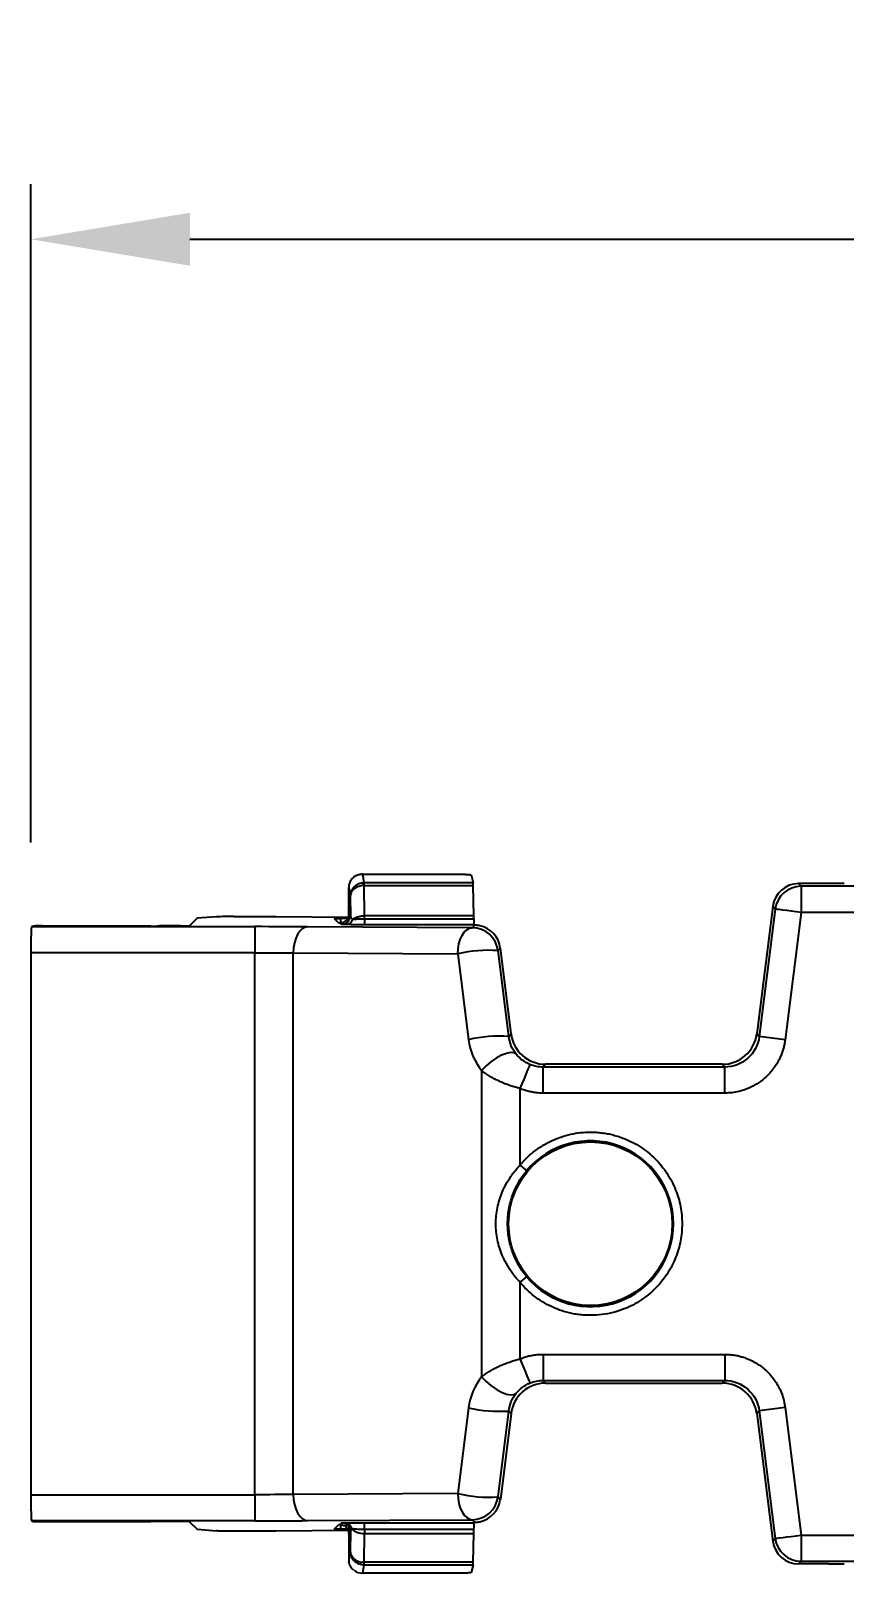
# Model space of a CAD drawing. Header units: inches. Extents: x 897.4 to 914.4, y -8.5 to 2.5.
# Drawn here: x 902.101 to 903.022, y -0.317 to 1.43 of the extents above; entities that cross this region are included whole.
import ezdxf

# ---------------------------------------------------------------- set-up
doc = ezdxf.new("R2010")
doc.units = ezdxf.units.IN
doc.header["$LTSCALE"] = 4
doc.header["$MEASUREMENT"] = 0
doc.layers.get('0').update_dxf_attribs({"linetype": 'CONTINUOUS'})
doc.layers.get('DEFPOINTS').update_dxf_attribs({"linetype": 'CONTINUOUS'})
doc.layers.add('DIMENSIONS', color=140, linetype='CONTINUOUS')
doc.styles.get("Standard").update_dxf_attribs({"font": 'romans.shx'})
doc.dimstyles.get("Standard").update_dxf_attribs({"dimtxt": 0.15, "dimasz": 0.18, "dimexe": 0.0625, "dimexo": 0.125, "dimgap": 0.0625, "dimtad": 0, "dimtih": 1, "dimtoh": 1, "dimzin": 0, "dimdsep": 46, "dimtxsty": 'Standard', "dimcen": 0.09, "dimadec": 0, "dimazin": 0, "dimtfac": 1, "dimtofl": 0, "dimtmove": 0, "dimatfit": 3, "dimfxl": 1, "dimtolj": 1, "dimtzin": 0, "dimarcsym": 0})

# ---------------------------------------------------------------- blocks, each defined once
blk = doc.blocks.new('*D14')
at = {"layer": 'DEFPOINTS', "color": 0}
for p in [(906.0023, 1.1939), (902.1011, 0.3859), (906.0023, 0.3859)]:
    blk.add_point(p, dxfattribs=at)
at = {"layer": 'DIMENSIONS', "color": 0, "lineweight": -2}
for p, q in [((902.1011, 0.5109), (902.1011, 1.2564)), ((906.0023, 0.5109), (906.0023, 1.2564)), ((902.2811, 1.1939), (903.6713, 1.1939)), ((905.8223, 1.1939), (904.432, 1.1939))]:
    blk.add_line(p, q, dxfattribs=at)
at = {"layer": 'DIMENSIONS', "color": 0}
for points in [[(902.2811, 1.2239), (902.2811, 1.1639), (902.1011, 1.1939)], [(905.8223, 1.2239), (905.8223, 1.1639), (906.0023, 1.1939)]]:
    blk.add_solid(points, dxfattribs=at)
at = {"layer": 'DIMENSIONS', "color": 0, "char_height": 0.15, "attachment_point": 5}
for s, insert in [('\\A1;3.90', (904.0517, 1.3314)), ('\\A1;[99.1]', (904.0517, 1.0172))]:
    blk.add_mtext(s, dxfattribs=dict(at, insert=insert))

msp = doc.modelspace()

# ---------------------------------------------------------------- linework, layer by layer
for p, q in [((902.4785, 0.4653), (902.477, 0.4748)), ((902.477, 0.4748), (902.5912, 0.4748)), ((902.5997, 0.4743), (902.602, 0.4653)), ((902.4611, 0.4297), (902.4611, 0.4598)), ((902.4611, 0.4598), (902.4627, 0.4497)), ((902.4787, 0.4278), (902.4784, 0.4621)), ((902.4784, 0.4621), (902.4785, 0.4621)), ((902.4785, 0.4621), (902.4785, 0.4653)), ((902.602, 0.4653), (902.4785, 0.4653)), ((902.4785, 0.4621), (902.6021, 0.4621)), ((902.6025, 0.4278), (902.6021, 0.4621)), ((902.9705, 0.4643), (902.9732, 0.4613)), ((903.0042, 0.4643), (902.9705, 0.4643)), ((902.9732, 0.4613), (902.9732, 0.4317)), ((903.9895, 0.4613), (902.9732, 0.4613)), ((902.4627, 0.4497), (902.4629, 0.4278)), ((902.9412, 0.4385), (902.9231, 0.2941)), ((902.9439, 0.4354), (902.9412, 0.4385)), ((902.2893, 0.4251), (902.2807, 0.4165)), ((902.3114, 0.4267), (902.2894, 0.4251)), ((902.3784, 0.4268), (902.331, 0.4268)), ((902.4604, 0.426), (902.3784, 0.4268)), ((902.4496, 0.4199), (902.4447, 0.4248)), ((902.453, 0.418), (902.4512, 0.4199)), ((902.4517, 0.4249), (902.4599, 0.425)), ((902.4517, 0.4249), (902.4517, 0.4199)), ((902.4611, 0.4297), (902.4629, 0.4278)), ((902.4787, 0.4244), (902.4787, 0.4278)), ((902.6025, 0.4278), (902.4787, 0.4278)), ((902.4787, 0.4244), (902.6025, 0.4244)), ((902.9439, 0.4354), (902.9258, 0.291)), ((902.9732, 0.4317), (902.9551, 0.2873)), ((903.9884, 0.4317), (902.9732, 0.4317)), ((902.1039, 0.4162), (902.1018, 0.4155)), ((902.1018, 0.4155), (902.3547, 0.4155)), ((902.2368, 0.4162), (902.1137, 0.4162)), ((902.2709, 0.4164), (902.2466, 0.4163)), ((902.3547, 0.4155), (902.3547, 0.3859)), ((902.6008, 0.4142), (902.4145, 0.4153)), ((902.6026, 0.4177), (902.4787, 0.4177)), ((902.6008, 0.4142), (902.6034, 0.4172)), ((902.6034, 0.4172), (902.6026, 0.4177)), ((902.6034, 0.4172), (902.6034, 0.4172)), ((902.3547, 0.3859), (902.1011, 0.3859)), ((902.1011, 0.3859), (902.1011, -0.2277)), ((902.3547, -0.2277), (902.3547, 0.3859)), ((902.3982, -0.2276), (902.3982, 0.3858)), ((902.3982, 0.3858), (902.5845, 0.3847)), ((902.5845, 0.3847), (902.5966, 0.2875)), ((902.6327, 0.3912), (902.6301, 0.3884)), ((902.6422, 0.2912), (902.6301, 0.3884)), ((902.6448, 0.2941), (902.6327, 0.3912)), ((902.6422, 0.2912), (902.6448, 0.2941)), ((902.9231, 0.2941), (902.9258, 0.291)), ((902.9551, 0.2873), (902.9258, 0.291)), ((902.6115, 0.2525), (902.6115, -0.0943)), ((902.6839, 0.2596), (902.6811, 0.2565)), ((902.8868, 0.2565), (902.6811, 0.2565)), ((902.6811, 0.227), (902.6811, 0.2565)), ((902.884, 0.2596), (902.6839, 0.2596)), ((902.8868, 0.2565), (902.884, 0.2596)), ((902.8868, 0.227), (902.8868, 0.2565)), ((902.6549, 0.2322), (902.6549, 0.1454)), ((902.8868, 0.227), (902.6811, 0.227)), ((902.6549, 0.0128), (902.6549, -0.074)), ((902.6811, -0.0688), (902.8868, -0.0688)), ((902.6811, -0.0688), (902.6811, -0.0983)), ((902.8868, -0.0688), (902.8868, -0.0983)), ((902.6811, -0.0983), (902.8868, -0.0983)), ((902.6811, -0.0983), (902.6839, -0.1014)), ((902.6839, -0.1014), (902.884, -0.1014)), ((902.884, -0.1014), (902.8868, -0.0983)), ((902.5966, -0.1293), (902.5845, -0.2265)), ((902.6301, -0.2302), (902.6422, -0.133)), ((902.6448, -0.1359), (902.6327, -0.233)), ((902.6448, -0.1359), (902.6422, -0.133)), ((902.9258, -0.1328), (902.9231, -0.1359)), ((902.9231, -0.1359), (902.9412, -0.2803)), ((902.9551, -0.1291), (902.9258, -0.1328)), ((902.9258, -0.1328), (902.9439, -0.2772)), ((902.9551, -0.1291), (902.9732, -0.2735)), ((902.5845, -0.2265), (902.3982, -0.2276)), ((902.1011, -0.2277), (902.3547, -0.2277)), ((902.3547, -0.2277), (902.3547, -0.2573)), ((902.6301, -0.2302), (902.6327, -0.233)), ((902.1018, -0.2573), (902.1039, -0.2579)), ((902.3547, -0.2573), (902.1018, -0.2573)), ((902.1137, -0.258), (902.2368, -0.258)), ((902.2709, -0.2582), (902.2466, -0.2581)), ((902.2807, -0.2583), (902.2893, -0.2669)), ((902.4145, -0.2571), (902.6008, -0.256)), ((902.4447, -0.2666), (902.4496, -0.2617)), ((902.4512, -0.2617), (902.453, -0.2598)), ((902.4517, -0.2617), (902.4517, -0.2667)), ((902.4787, -0.2595), (902.6026, -0.2595)), ((902.6034, -0.2589), (902.6008, -0.256)), ((902.6026, -0.2595), (902.6034, -0.2589)), ((902.2894, -0.2669), (902.3114, -0.2685)), ((902.331, -0.2686), (902.3784, -0.2686)), ((902.3784, -0.2686), (902.4604, -0.2678)), ((902.4599, -0.2668), (902.4517, -0.2667)), ((902.4629, -0.2696), (902.4611, -0.2715)), ((902.4611, -0.2715), (902.4611, -0.3016)), ((902.4629, -0.2696), (902.4627, -0.2916)), ((902.4784, -0.3043), (902.4787, -0.2717)), ((902.6025, -0.267), (902.4787, -0.267)), ((902.4787, -0.2717), (902.6025, -0.2717)), ((902.602, -0.3043), (902.6025, -0.2717)), ((902.9412, -0.2803), (902.9439, -0.2772)), ((902.9732, -0.2735), (903.9884, -0.2735)), ((902.9732, -0.2735), (902.9732, -0.303)), ((902.4627, -0.2916), (902.4611, -0.3016)), ((902.477, -0.3166), (902.4784, -0.3072)), ((902.602, -0.3043), (902.4784, -0.3043)), ((902.4784, -0.3043), (902.4784, -0.3043)), ((902.4784, -0.3072), (902.4784, -0.3043)), ((902.4784, -0.3072), (902.6019, -0.3072)), ((902.6019, -0.3072), (902.5997, -0.316)), ((902.9732, -0.303), (902.9705, -0.3061)), ((903.0042, -0.3061), (902.9705, -0.3061)), ((902.9732, -0.303), (903.9895, -0.303)), ((902.5912, -0.3166), (902.477, -0.3166))]:
    msp.add_line(p, q)
at = {"flags": 128}
for points in [[(902.9732, 0.4317), (902.9675, 0.4324), (902.962, 0.4331), (902.957, 0.4337), (902.9526, 0.4343), (902.9489, 0.4348), (902.9462, 0.4351), (902.9445, 0.4353), (902.9439, 0.4354)], [(902.4145, 0.4153), (902.4113, 0.4147), (902.4083, 0.413), (902.4055, 0.4103), (902.403, 0.4066), (902.401, 0.4021), (902.3995, 0.397), (902.3985, 0.3915), (902.3982, 0.3858)], [(902.5845, 0.3847), (902.5849, 0.3904), (902.5858, 0.396), (902.5873, 0.401), (902.5894, 0.4055), (902.5918, 0.4092), (902.5946, 0.4119), (902.5977, 0.4136), (902.6008, 0.4142)], [(902.6507, 0.2711), (902.6481, 0.2727), (902.6443, 0.2729), (902.6395, 0.272), (902.6339, 0.2698), (902.6279, 0.2665), (902.622, 0.2623), (902.6164, 0.2576), (902.6115, 0.2525)], [(902.6662, 0.2595), (902.6659, 0.2589), (902.6653, 0.2573), (902.6642, 0.2548), (902.6628, 0.2514), (902.6611, 0.2473), (902.6592, 0.2426), (902.6571, 0.2375), (902.6549, 0.2322)], [(902.6549, 0.1454), (902.6564, 0.1442), (902.6578, 0.143), (902.6591, 0.1419), (902.6603, 0.141), (902.6612, 0.1402), (902.6619, 0.1396), (902.6624, 0.1392), (902.6625, 0.1391)], [(902.6625, 0.0191), (902.6624, 0.019), (902.6619, 0.0186), (902.6612, 0.018), (902.6603, 0.0173), (902.6591, 0.0163), (902.6578, 0.0152), (902.6564, 0.014), (902.6549, 0.0128)], [(902.6549, -0.074), (902.6571, -0.0793), (902.6592, -0.0843), (902.6611, -0.089), (902.6628, -0.0932), (902.6642, -0.0966), (902.6653, -0.0991), (902.6659, -0.1007), (902.6662, -0.1013)], [(902.6115, -0.0943), (902.6164, -0.0993), (902.622, -0.1041), (902.6279, -0.1083), (902.6339, -0.1115), (902.6395, -0.1137), (902.6443, -0.1147), (902.6481, -0.1144), (902.6507, -0.1129)], [(902.5845, -0.2265), (902.5849, -0.2322), (902.5858, -0.2377), (902.5873, -0.2428), (902.5894, -0.2473), (902.5918, -0.251), (902.5946, -0.2537), (902.5977, -0.2554), (902.6008, -0.256)], [(902.3982, -0.2276), (902.3985, -0.2333), (902.3995, -0.2388), (902.401, -0.2439), (902.403, -0.2484), (902.4055, -0.252), (902.4083, -0.2548), (902.4113, -0.2565), (902.4145, -0.2571)], [(902.9439, -0.2772), (902.9445, -0.2771), (902.9462, -0.2769), (902.9489, -0.2765), (902.9526, -0.2761), (902.957, -0.2755), (902.962, -0.2749), (902.9675, -0.2742), (902.9732, -0.2735)]]:
    msp.add_lwpolyline(points, dxfattribs=at)
msp.add_circle((902.7347, 0.0791), 0.0926)
for centre, radius, start, end in [((902.4785, 0.4474), 0.0179, 90.0474, 90.3315), ((902.3588, 0.4617), 0.1196, 0.2027, 1.7561), ((902.9732, 0.4317), 0.0295, 90.0044, 172.8705), ((902.453, 0.4278), 0.00984, 270.0048, 359.9946), ((902.4573, 0.4267), 0.00886, 272.2462, 341.9765), ((902.6008, 0.3847), 0.0295, 7.1297, 89.9955), ((902.6199, 0.2297), 0.159, 86.3222, 102.8621), ((902.632, 0.1325), 0.159, 86.3223, 102.8621), ((902.7347, 0.0791), 0.0939, 219.7097, 140.2903), ((902.632, 0.0257), 0.159, 257.1379, 273.6777), ((902.6199, -0.0715), 0.159, 257.1379, 273.6778), ((902.6008, -0.2265), 0.0295, 270.0045, 352.8703), ((902.453, -0.2696), 0.00984, 0.0056, 89.9948), ((902.4556, -0.269), 0.00939, 16.1086, 88.7446), ((902.9732, -0.2735), 0.0295, 187.1295, 269.9956), ((902.3821, -0.304), 0.0963, 358.0952, 359.8021)]:
    msp.add_arc(centre, radius, start, end)
for centre, major_axis, ratio, start_param, end_param in [((902.4769, 0.4598), (-0.0024, 0.0156), 0.998596, 1.268918, 1.416191), ((902.602, 0.4555), (0, 0.00984), 0.013091, 5.445427, 6.230825), ((902.9705, 0.4348), (0.0195, -0.0221), 0.999932, 2.418406, 3.86478), ((903.0042, 0.4642), (0.0197, 0), 0.008727, 0.436332, 1.570796), ((902.331, 0.4267), (0.0197, 0), 0.008727, 1.570796, 3.01942), ((902.4594, 0.4199), (0.00984, 0), 0.008727, 3.150319, 3.734407), ((902.4513, 0.4297), (0.00672, -0.00719), 0.999929, 0.219999, 0.819148), ((902.1018, 0.3859), (0, 0.0295), 0.026186, 0.008727, 1.570796), ((902.1137, 0.4162), (0.00984, 0), 0.008727, 1.570796, 3.115413), ((902.2368, 0.4164), (0.0197, 0), 0.008727, 4.712389, 5.235988), ((902.2611, 0.4165), (0.0197, 0), 0.008727, 5.235988, 6.274459), ((902.6034, 0.3876), (-0.0195, -0.0221), 0.999932, 2.418406, 3.661574), ((902.6839, 0.299), (0.0261, 0.0295), 0.999932, 2.418406, 3.86478), ((902.884, 0.299), (-0.0261, 0.0295), 0.999932, 2.418406, 3.86478), ((902.6839, -0.1408), (0.0261, -0.0295), 0.999932, 2.418406, 3.86478), ((902.884, -0.1408), (-0.0261, -0.0295), 0.999932, 2.418406, 3.86478), ((902.1018, -0.2277), (0, 0.0295), 0.026186, 1.570796, 3.132866), ((902.6034, -0.2294), (-0.0195, 0.0221), 0.999932, 2.621611, 3.86478), ((902.1137, -0.2579), (0.00984, 0), 0.008727, 3.167773, 4.712389), ((902.2368, -0.2582), (0.0197, 0), 0.008727, 1.047198, 1.570796), ((902.2611, -0.2583), (0.0197, 0), 0.008727, 0.008727, 1.047198), ((902.4594, -0.2617), (0.00984, 0), 0.008727, 2.548778, 3.132866), ((902.6026, -0.2693), (0, 0.00984), 0.013091, 0.008727, 1.33442), ((902.331, -0.2684), (0.0197, 0), 0.008727, 3.263766, 4.712389), ((902.4513, -0.2715), (-0.00672, -0.00719), 0.999929, 2.322445, 2.921594), ((902.6024, -0.2647), (0, 0.00984), 0.013091, 3.926991, 4.476013), ((902.9705, -0.2766), (0.0195, 0.0221), 0.999932, 2.418406, 3.86478), ((902.4769, -0.3016), (0.0024, 0.0156), 0.998596, 1.725402, 1.872674), ((902.4767, -0.3028), (0.0157, -0.0011), 0.873936, 4.07899, 4.793845), ((902.6019, -0.2974), (0, 0.00984), 0.013091, 3.193953, 3.926991), ((903.0042, -0.306), (0.0197, 0), 0.008727, 4.712389, 5.846853)]:
    msp.add_ellipse(centre, major_axis=major_axis, ratio=ratio, start_param=start_param, end_param=end_param)
for points, knots in [([(902.477, 0.4748), (902.4765, 0.4748), (902.4756, 0.4747), (902.4742, 0.4746), (902.4729, 0.4743), (902.4715, 0.4739), (902.4702, 0.4735), (902.4689, 0.4729), (902.4677, 0.4722), (902.467, 0.4717), (902.4666, 0.4714)], [0, 0, 0, 0, 0.0902927, 0.185589, 0.2891382, 0.4034879, 0.5305378, 0.6716756, 0.8279142, 1, 1, 1, 1]), ([(902.5912, 0.4748), (902.5915, 0.4748), (902.5923, 0.4748), (902.5935, 0.4747), (902.5947, 0.4747), (902.5962, 0.4746), (902.5981, 0.4745), (902.5991, 0.4743), (902.5997, 0.4743)], [0, 0, 0, 0, 0.082667, 0.173266, 0.275913, 0.393467, 0.658839, 1, 1, 1, 1]), ([(902.4666, 0.4714), (902.4657, 0.4707), (902.4645, 0.4695), (902.4625, 0.4664), (902.4616, 0.4644), (902.4613, 0.4622)], [0, 0, 0, 0, 0.5, 0.5, 1, 1, 1, 1]), ([(902.4784, 0.4621), (902.4776, 0.4621), (902.4761, 0.462), (902.4737, 0.4615), (902.4714, 0.4608), (902.4692, 0.4598), (902.4666, 0.458), (902.4636, 0.4548), (902.463, 0.4516), (902.4627, 0.4497)], [0, 0, 0, 0, 0.095291, 0.192841, 0.292702, 0.39492, 0.499538, 0.709926, 1, 1, 1, 1]), ([(902.4633, 0.4538), (902.4636, 0.4547), (902.4644, 0.4573), (902.4667, 0.4604), (902.4697, 0.4628), (902.4733, 0.4648), (902.4764, 0.4651), (902.4784, 0.4653)], [0, 0, 0, 0, 0.148007, 0.401029, 0.557707, 0.709912, 1, 1, 1, 1]), ([(902.4627, 0.4497), (902.4627, 0.451), (902.4628, 0.4524), (902.4632, 0.4537), (902.4633, 0.4538)], [0, 0, 0, 0, 0.924387, 1, 1, 1, 1]), ([(902.4512, 0.4199), (902.4523, 0.4199), (902.4538, 0.42), (902.4569, 0.4214), (902.4584, 0.4226), (902.4594, 0.4241)], [0, 0, 0, 0, 0.5, 0.5, 1, 1, 1, 1]), ([(902.4629, 0.4278), (902.4629, 0.4275), (902.463, 0.4268), (902.4635, 0.4259), (902.4642, 0.4252), (902.4649, 0.4245), (902.4655, 0.4241), (902.4658, 0.4239)], [0, 0, 0, 0, 0.260866, 0.491259, 0.691208, 0.860761, 1, 1, 1, 1]), ([(902.4658, 0.4239), (902.4662, 0.4243), (902.4672, 0.425), (902.4688, 0.4258), (902.4707, 0.4265), (902.4726, 0.4271), (902.4746, 0.4275), (902.4766, 0.4277), (902.478, 0.4277), (902.4786, 0.4278)], [0, 0, 0, 0, 0.153952, 0.304145, 0.450613, 0.593392, 0.732521, 0.868042, 1, 1, 1, 1]), ([(902.4658, 0.4239), (902.4661, 0.424), (902.467, 0.424), (902.4688, 0.4241), (902.4713, 0.4242), (902.4747, 0.4243), (902.4773, 0.4243), (902.4787, 0.4244)], [0, 0, 0, 0, 0.137041, 0.304946, 0.503968, 0.734703, 1, 1, 1, 1]), ([(902.4787, 0.4244), (902.4787, 0.4224), (902.4787, 0.4207), (902.4787, 0.4184), (902.4787, 0.4177), (902.4787, 0.4177)], [0, 0, 0, 0, 0.5, 0.5, 1, 1, 1, 1]), ([(902.6025, 0.4244), (902.6025, 0.4224), (902.6025, 0.4207), (902.6026, 0.4184), (902.6026, 0.4177), (902.6026, 0.4177)], [0, 0, 0, 0, 0.5, 0.5, 1, 1, 1, 1]), ([(902.4577, 0.4178), (902.4571, 0.4178), (902.456, 0.4178), (902.4547, 0.4179), (902.4537, 0.4179), (902.4531, 0.4179), (902.4531, 0.418), (902.453, 0.418)], [0, 0, 0, 0, 0.195267, 0.391069, 0.589275, 0.791687, 1, 1, 1, 1]), ([(902.4786, 0.4177), (902.4776, 0.4177), (902.4754, 0.4177), (902.4723, 0.4177), (902.4692, 0.4177), (902.4654, 0.4177), (902.4611, 0.4178), (902.4588, 0.4178), (902.4577, 0.4178)], [0, 0, 0, 0, 0.125821, 0.249605, 0.373703, 0.500447, 0.749786, 1, 1, 1, 1]), ([(902.6093, 0.4165), (902.6087, 0.4166), (902.608, 0.4167), (902.6074, 0.4168), (902.6068, 0.4169), (902.6062, 0.417), (902.6057, 0.417), (902.6052, 0.4171), (902.6047, 0.4171), (902.6043, 0.4171), (902.604, 0.4171), (902.6037, 0.4171), (902.6036, 0.4171), (902.6035, 0.4171), (902.6034, 0.4171), (902.6034, 0.4172)], [0, 0, 0, 0, 0.0000504284, 0.0000504284, 0.0000504284, 0.0001009019, 0.0001009019, 0.0001009019, 0.0001508121, 0.0001508121, 0.0001508121, 0.0002008795, 0.0002008795, 0.0002008795, 0.0002334147, 0.0002334147, 0.0002334147, 0.0002334147]), ([(902.9258, 0.291), (902.9247, 0.2816), (902.9199, 0.2727), (902.9057, 0.2601), (902.8963, 0.2565), (902.8868, 0.2565)], [0, 0, 0, 0, 0.5, 0.5, 1, 1, 1, 1]), ([(902.9551, 0.2873), (902.9549, 0.2858), (902.9544, 0.2826), (902.9533, 0.2779), (902.9519, 0.2733), (902.9502, 0.2688), (902.947, 0.262), (902.9415, 0.2534), (902.9326, 0.244), (902.9222, 0.2363), (902.912, 0.2315), (902.9027, 0.2287), (902.8948, 0.2273), (902.8895, 0.2271), (902.8868, 0.227)], [0, 0, 0, 0, 0.048552, 0.096764, 0.144871, 0.193114, 0.24173, 0.370783, 0.500042, 0.629094, 0.758353, 0.839042, 0.919221, 1, 1, 1, 1]), ([(902.6549, 0.2322), (902.6531, 0.2327), (902.6496, 0.2336), (902.6443, 0.2353), (902.6391, 0.2372), (902.6341, 0.2392), (902.6292, 0.2415), (902.6244, 0.2439), (902.6199, 0.2466), (902.6156, 0.2494), (902.6128, 0.2514), (902.6115, 0.2525)], [0, 0, 0, 0, 0.110285, 0.220438, 0.330605, 0.440932, 0.551563, 0.662645, 0.774318, 0.886724, 1, 1, 1, 1]), ([(902.6811, 0.227), (902.6793, 0.227), (902.6757, 0.2271), (902.6704, 0.2278), (902.6652, 0.2288), (902.66, 0.2302), (902.6566, 0.2315), (902.6549, 0.2322)], [0, 0, 0, 0, 0.201234, 0.40062, 0.599385, 0.798769, 1, 1, 1, 1]), ([(902.6549, 0.1454), (902.6564, 0.147), (902.6592, 0.1503), (902.6638, 0.1549), (902.6687, 0.1592), (902.6738, 0.1632), (902.6792, 0.1668), (902.6848, 0.1701), (902.6921, 0.1738), (902.7013, 0.1775), (902.7123, 0.1806), (902.7235, 0.1825), (902.731, 0.1827), (902.7347, 0.1828)], [0, 0, 0, 0, 0.072129, 0.143558, 0.214566, 0.285441, 0.356469, 0.427935, 0.500119, 0.626498, 0.753102, 0.876495, 1, 1, 1, 1]), ([(902.7347, 0.1828), (902.7369, 0.1828), (902.7413, 0.1827), (902.7478, 0.1821), (902.7542, 0.1811), (902.7605, 0.1797), (902.7668, 0.1778), (902.7775, 0.174), (902.7921, 0.1665), (902.8086, 0.153), (902.8221, 0.1365), (902.8316, 0.118), (902.8373, 0.0987), (902.8391, 0.0791), (902.8373, 0.0596), (902.8316, 0.0402), (902.8221, 0.0217), (902.8086, 0.0053), (902.7921, -0.0082), (902.7756, -0.0168), (902.7606, -0.0216), (902.7478, -0.0242), (902.7391, -0.0245), (902.7347, -0.0246)], [0, 0, 0, 0, 0.020146, 0.040136, 0.06005, 0.079967, 0.099967, 0.120131, 0.18508, 0.250093, 0.315042, 0.380056, 0.44001, 0.500029, 0.559983, 0.620002, 0.684951, 0.749965, 0.814913, 0.879927, 0.920044, 0.959855, 1, 1, 1, 1]), ([(902.6549, 0.0128), (902.6535, 0.0144), (902.6507, 0.0174), (902.6469, 0.0222), (902.6434, 0.0272), (902.6402, 0.0324), (902.6373, 0.0378), (902.6331, 0.0471), (902.6289, 0.0607), (902.627, 0.0791), (902.6288, 0.0974), (902.6337, 0.113), (902.64, 0.1258), (902.6467, 0.1361), (902.6522, 0.1423), (902.6549, 0.1454)], [0, 0, 0, 0, 0.042432, 0.084371, 0.125956, 0.16733, 0.208638, 0.250024, 0.376553, 0.499928, 0.623086, 0.749539, 0.832371, 0.915473, 1, 1, 1, 1]), ([(902.6409, 0.0791), (902.6409, 0.0846), (902.6414, 0.0899), (902.6432, 0.1006), (902.6446, 0.1059), (902.6501, 0.1212), (902.6555, 0.1306), (902.6625, 0.1391)], [0, 0, 0, 0, 0.25, 0.25, 0.5, 0.5, 1, 1, 1, 1]), ([(902.6625, 0.0191), (902.6555, 0.0275), (902.6502, 0.0369), (902.6446, 0.0523), (902.6432, 0.0575), (902.6414, 0.0682), (902.6409, 0.0736), (902.6409, 0.0791)], [0, 0, 0, 0, 0.5, 0.5, 0.75, 0.75, 1, 1, 1, 1]), ([(902.7347, -0.0246), (902.7326, -0.0246), (902.7282, -0.0245), (902.7217, -0.0239), (902.7153, -0.0229), (902.709, -0.0215), (902.7028, -0.0197), (902.6967, -0.0175), (902.6891, -0.0142), (902.6804, -0.0095), (902.671, -0.003), (902.6624, 0.0044), (902.6574, 0.01), (902.6549, 0.0128)], [0, 0, 0, 0, 0.072129, 0.143558, 0.214566, 0.285441, 0.356469, 0.427935, 0.500119, 0.626498, 0.753102, 0.876495, 1, 1, 1, 1]), ([(902.6549, -0.074), (902.6566, -0.0733), (902.66, -0.072), (902.6652, -0.0706), (902.6704, -0.0696), (902.6757, -0.0689), (902.6793, -0.0688), (902.6811, -0.0688)], [0, 0, 0, 0, 0.201231, 0.400615, 0.59938, 0.798766, 1, 1, 1, 1]), ([(902.8868, -0.0688), (902.8884, -0.0688), (902.8916, -0.0689), (902.8964, -0.0694), (902.9011, -0.0702), (902.9058, -0.0714), (902.9129, -0.0737), (902.9222, -0.0781), (902.9326, -0.0857), (902.9415, -0.0951), (902.9476, -0.1047), (902.9515, -0.1135), (902.9539, -0.1212), (902.9547, -0.1265), (902.9551, -0.1291)], [0, 0, 0, 0, 0.048552, 0.096764, 0.144871, 0.193114, 0.24173, 0.370783, 0.500042, 0.629094, 0.758353, 0.839042, 0.919221, 1, 1, 1, 1]), ([(902.6115, -0.0943), (902.6128, -0.0932), (902.6156, -0.0912), (902.6199, -0.0884), (902.6244, -0.0857), (902.6292, -0.0833), (902.6341, -0.081), (902.6391, -0.079), (902.6443, -0.0771), (902.6496, -0.0754), (902.6531, -0.0744), (902.6549, -0.074)], [0, 0, 0, 0, 0.113276, 0.225682, 0.337355, 0.448437, 0.559068, 0.669395, 0.779562, 0.889715, 1, 1, 1, 1]), ([(902.8868, -0.0983), (902.8963, -0.0983), (902.9057, -0.1019), (902.9199, -0.1145), (902.9247, -0.1234), (902.9258, -0.1328)], [0, 0, 0, 0, 0.5, 0.5, 1, 1, 1, 1]), ([(902.4512, -0.2617), (902.4523, -0.2616), (902.4538, -0.2618), (902.4569, -0.2632), (902.4584, -0.2644), (902.4594, -0.2659)], [0, 0, 0, 0, 0.5, 0.5, 1, 1, 1, 1]), ([(902.453, -0.2598), (902.4531, -0.2597), (902.4531, -0.2597), (902.4537, -0.2597), (902.4545, -0.2597), (902.4553, -0.2596), (902.4558, -0.2596)], [0, 0, 0, 0, 0.255792, 0.506585, 0.754069, 1, 1, 1, 1]), ([(902.4558, -0.2596), (902.4561, -0.2596), (902.4568, -0.2596), (902.4583, -0.2596), (902.4601, -0.2596), (902.4622, -0.2595), (902.4648, -0.2595), (902.4678, -0.2595), (902.4712, -0.2595), (902.4749, -0.2595), (902.4774, -0.2595), (902.4787, -0.2595)], [0, 0, 0, 0, 0.100918, 0.199827, 0.298293, 0.3979, 0.500181, 0.622861, 0.749355, 0.874351, 1, 1, 1, 1]), ([(902.4787, -0.267), (902.4787, -0.2651), (902.4787, -0.263), (902.4787, -0.2602), (902.4787, -0.2595), (902.4787, -0.2595)], [0, 0, 0, 0, 0.5, 0.5, 1, 1, 1, 1]), ([(902.6034, -0.2589), (902.6034, -0.2589), (902.6036, -0.2589), (902.6038, -0.2589), (902.604, -0.2589), (902.6043, -0.2589), (902.6048, -0.2589), (902.6052, -0.2589), (902.6057, -0.2588), (902.6063, -0.2588), (902.6068, -0.2587), (902.6074, -0.2586), (902.6081, -0.2585), (902.6085, -0.2584), (902.6089, -0.2584), (902.6093, -0.2583)], [0, 0, 0, 0, 0.0000503546, 0.0000503546, 0.0000503546, 0.0001007131, 0.0001007131, 0.0001007131, 0.0001509917, 0.0001509917, 0.0001509917, 0.0002009604, 0.0002009604, 0.0002009604, 0.0002334034, 0.0002334034, 0.0002334034, 0.0002334034]), ([(902.4517, -0.2667), (902.4496, -0.2667), (902.4477, -0.2667), (902.4453, -0.2666), (902.4447, -0.2666), (902.4447, -0.2666)], [0, 0, 0, 0, 0.5, 0.5, 1, 1, 1, 1]), ([(902.4646, -0.2664), (902.4643, -0.2667), (902.4637, -0.2673), (902.4631, -0.2684), (902.4629, -0.2692), (902.4629, -0.2696)], [0, 0, 0, 0, 0.2528658, 0.5861836, 1, 1, 1, 1]), ([(902.4787, -0.267), (902.478, -0.267), (902.4768, -0.267), (902.4749, -0.267), (902.4732, -0.267), (902.4702, -0.2669), (902.4668, -0.2667), (902.4652, -0.2665), (902.4646, -0.2664)], [0, 0, 0, 0, 0.1067073, 0.2091732, 0.3075351, 0.4018403, 0.7625821, 1, 1, 1, 1]), ([(902.4646, -0.2664), (902.4659, -0.268), (902.4679, -0.2693), (902.4728, -0.2712), (902.4757, -0.2717), (902.4786, -0.2717)], [0, 0, 0, 0, 0.5, 0.5, 1, 1, 1, 1]), ([(902.4627, -0.2916), (902.4627, -0.2921), (902.4628, -0.2932), (902.463, -0.2942), (902.4632, -0.2947)], [0, 0, 0, 0, 0.516187, 1, 1, 1, 1]), ([(902.4627, -0.2916), (902.4627, -0.2929), (902.4627, -0.2942), (902.4632, -0.2955), (902.4632, -0.2955)], [0, 0, 0, 0, 0.948185, 1, 1, 1, 1]), ([(902.4632, -0.2947), (902.4634, -0.2953), (902.4639, -0.2966), (902.4649, -0.2982), (902.4661, -0.2995), (902.4679, -0.3011), (902.4706, -0.3028), (902.4744, -0.3041), (902.4771, -0.3043), (902.4784, -0.3043)], [0, 0, 0, 0, 0.122705, 0.231983, 0.327831, 0.41025, 0.614411, 0.810921, 1, 1, 1, 1]), ([(902.4632, -0.2955), (902.4635, -0.2965), (902.4644, -0.2991), (902.4667, -0.3023), (902.4697, -0.3047), (902.4733, -0.3066), (902.4764, -0.307), (902.4784, -0.3072)], [0, 0, 0, 0, 0.152224, 0.403817, 0.559724, 0.711215, 1, 1, 1, 1]), ([(902.4666, -0.3132), (902.4657, -0.3125), (902.4645, -0.3113), (902.4625, -0.3082), (902.4616, -0.3061), (902.4613, -0.3039)], [0, 0, 0, 0, 0.5, 0.5, 1, 1, 1, 1]), ([(902.5997, -0.316), (902.5993, -0.3161), (902.5986, -0.3162), (902.5972, -0.3163), (902.5958, -0.3164), (902.5943, -0.3165), (902.5928, -0.3166), (902.5917, -0.3166), (902.5912, -0.3166)], [0, 0, 0, 0, 0.236172, 0.438094, 0.607052, 0.760249, 0.888485, 1, 1, 1, 1])]:
    msp.add_open_spline(points, degree=3, knots=knots)
for points in [[(902.2893, 0.4251), (902.2893, 0.4251), (902.2894, 0.4251), (902.2894, 0.4251)], [(902.4447, 0.4248), (902.4447, 0.4248), (902.4473, 0.4249), (902.4517, 0.4249)], [(902.6025, 0.4244), (902.6025, 0.4256), (902.6025, 0.4268), (902.6025, 0.4278)], [(902.4145, 0.4153), (902.3969, 0.4154), (902.3759, 0.4155), (902.3547, 0.4155)], [(902.3547, 0.3859), (902.3701, 0.3859), (902.3854, 0.3859), (902.3982, 0.3858)], [(902.5966, 0.2875), (902.5982, 0.2748), (902.6034, 0.2625), (902.6115, 0.2525)], [(902.6507, 0.2711), (902.6461, 0.2768), (902.6431, 0.2839), (902.6422, 0.2912)], [(902.6662, 0.2595), (902.6599, 0.2621), (902.6546, 0.2663), (902.6507, 0.2711)], [(902.6811, 0.2565), (902.676, 0.2565), (902.6709, 0.2575), (902.6662, 0.2595)], [(902.6115, -0.0943), (902.6034, -0.1043), (902.5982, -0.1165), (902.5966, -0.1293)], [(902.6507, -0.1129), (902.6546, -0.108), (902.6599, -0.1039), (902.6662, -0.1013)], [(902.6662, -0.1013), (902.6709, -0.0993), (902.676, -0.0983), (902.6811, -0.0983)], [(902.6422, -0.133), (902.6431, -0.1257), (902.6461, -0.1186), (902.6507, -0.1129)], [(902.3982, -0.2276), (902.3854, -0.2277), (902.3701, -0.2277), (902.3547, -0.2277)], [(902.3547, -0.2573), (902.3759, -0.2573), (902.3969, -0.2572), (902.4145, -0.2571)], [(902.2894, -0.2669), (902.2894, -0.2669), (902.2893, -0.2669), (902.2893, -0.2669)], [(902.4787, -0.267), (902.4787, -0.2688), (902.4787, -0.2704), (902.4787, -0.2717)], [(902.4784, -0.3072), (902.4784, -0.3072), (902.4784, -0.3072), (902.4784, -0.3072)]]:
    msp.add_open_spline(points, degree=3)

# ---------------------------------------------------------------- dimensions: what is measured, and where the dimension line sits
at = {"layer": 'DIMENSIONS'}
dim = msp.add_linear_dim(base=(906.0023, 1.1939), p1=(902.1011, 0.3859), p2=(906.0023, 0.3859), dimstyle='Standard', override={"dimpost": '\\X'}, dxfattribs=at)
dim.commit()
dim.dimension.update_dxf_attribs({"geometry": '*D14', "text_midpoint": (904.0517, 1.1939)})

doc.saveas('drawing.dxf')
